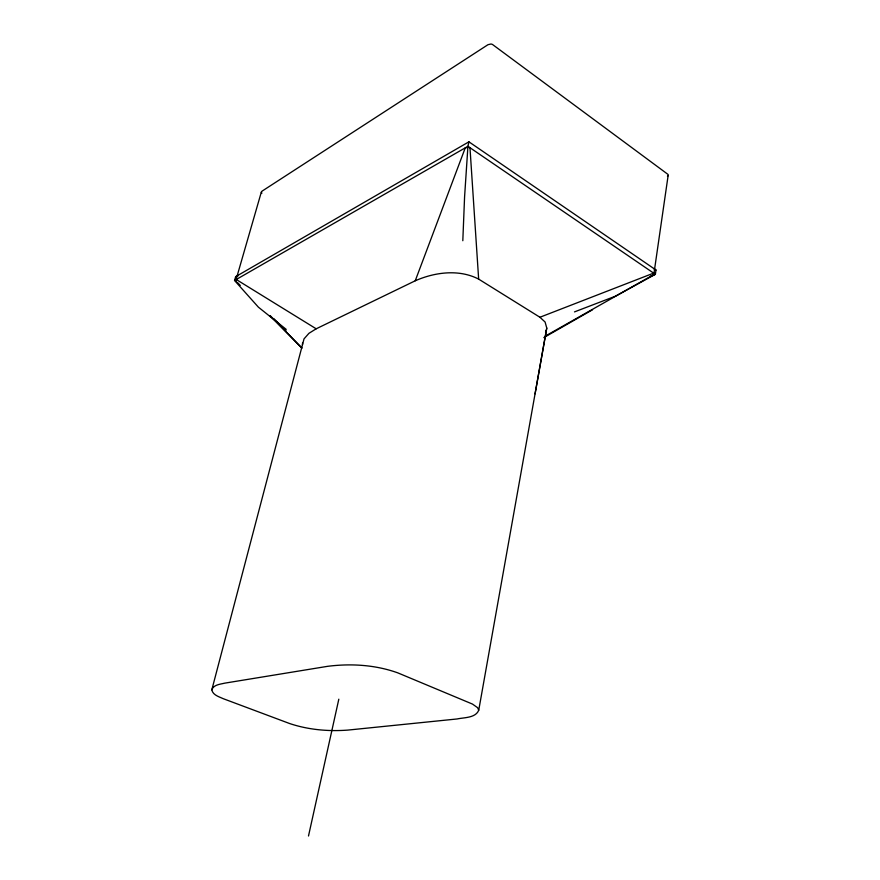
<?xml version="1.0" encoding="UTF-8"?>
<svg xmlns="http://www.w3.org/2000/svg" width="880" height="880" viewBox="0 0 880 880"><rect width="100%" height="100%" fill="white"/><g stroke="black" fill="none" stroke-linecap="round" stroke-linejoin="round"><path stroke-width="1.32" d="M462.814 240.724L464.574 196.999L467.929 146.311L468.919 141.823L655.985 270.017L655.369 274.307L615.45 296.186L574.497 311.894M302.456 344.85L302.566 342.87M545.688 335.874L653.807 274.571L668.173 175.208A2.871 1.716 5.4 0 0 667.799 174.262L492.525 44.506A3.091 2.079 12.2 0 0 490.897 44.022L487.971 44.704L261.932 191.224L261.382 192.577A2.552 1.375 17.6 0 0 261.866 193.248M653.972 274.208L654.005 274.032A2.97 1.595 6.5 0 0 653.598 273.141L539.924 317.251L478.654 279.114C459.063 268.95 434.808 272.162 415.239 280.786L316.184 328.801L308.935 333.322L304.018 338.877L211.827 689.821C212.751 695.046 219.043 696.729 223.234 698.687L289.663 723.547C308.286 729.784 328.328 731.566 347.864 730.092L457.05 718.971C464.167 717.409 475.574 718.124 478.742 710.204L546.766 328.064L545.094 322.025L539.924 317.251M535.062 393.855L546.766 328.064M308.495 836L338.822 699.182M261.426 191.752L235.741 280.742A2.64 1.265 16.9 0 0 236.247 281.369M211.827 689.821C213.488 684.673 220.253 684.266 224.73 683.155L327.536 666.336C350.988 663.333 375.518 664.84 397.859 672.892L472.472 704.077L477.598 707.685L478.742 710.204M286.231 329.395L258.401 307.175L234.542 280.489L235.653 276.683L468.919 141.823M668.151 175.406L667.48 176.319M415.239 280.786L465.267 147.851L468.281 147.279A3.212 1.936 12.2 0 1 469.975 147.763L478.654 279.114M545.534 332.453L546.392 330.242M235.686 280.115L236.258 279.499L316.184 328.801M234.542 280.489L467.929 146.311L655.369 274.307L650.298 276.364M543.829 337.601L592.537 309.771M235.653 276.683L238.227 275.759M653.708 268.521L655.985 270.017M273.625 318.516L286.198 331.089M237.402 282.491L240.273 285.417M270.017 315.612L301.708 347.787M270.237 315.81L301.95 348.161"/></g></svg>
